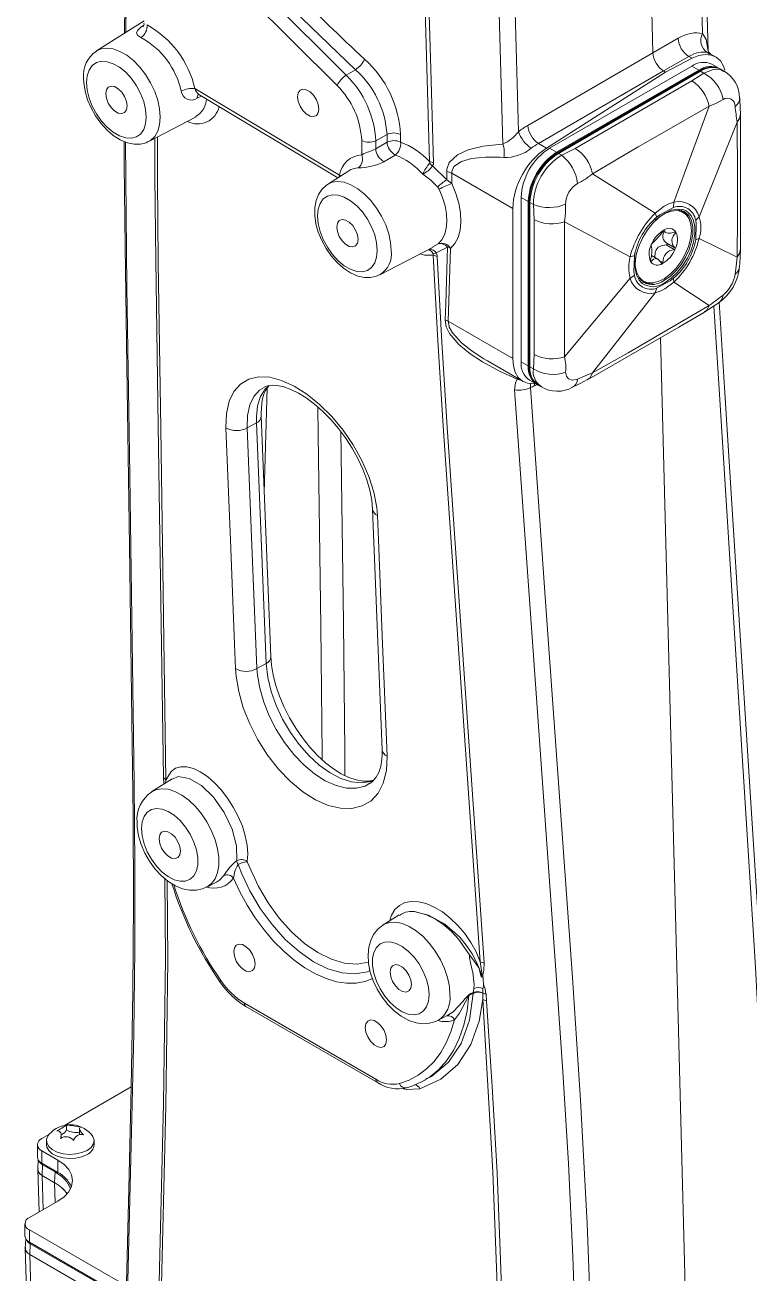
# Model space of a CAD drawing. Header units: millimetres. Extents: x 20 to 768, y 29 to 540.
# Drawn here: x 414.78 to 443.6, y 125.92 to 175.57 of the extents above; entities that cross this region are included whole.
import ezdxf

# ---------------------------------------------------------------- set-up
doc = ezdxf.new("R2010")
doc.units = ezdxf.units.MM

msp = doc.modelspace()

# ---------------------------------------------------------------- linework, layer by layer
at = {"color": 7, "linetype": 'Continuous', "lineweight": 15}
for p, q in [((439.770678, 174.455429), (439.352535, 190.516373)), ((422.016014, 179.105689), (427.569437, 173.565659)), ((427.199788, 173.157162), (421.646365, 178.697182)), ((419.523383, 175.736429), (417.630162, 174.532769)), ((439.770678, 174.455429), (440.780555, 175.036474)), ((434.788764, 171.57076), (439.770678, 174.455429)), ((441.20404, 174.317677), (440.194163, 173.736632)), ((441.336272, 174.241341), (441.20404, 174.317677)), ((442.262177, 174.299866), (442.049392, 174.422704)), ((427.938294, 173.787381), (427.569437, 173.565659)), ((435.656983, 170.662875), (441.313837, 173.928507)), ((440.27231, 173.691519), (441.336272, 174.241341)), ((441.313837, 173.928507), (441.596681, 173.765225)), ((442.396616, 173.844436), (442.113773, 174.007718)), ((442.301235, 173.866027), (442.24402, 173.877682)), ((442.586762, 173.734667), (442.467326, 173.803616)), ((440.194163, 173.736632), (435.21225, 170.851963)), ((435.53139, 170.667727), (440.27231, 173.691519)), ((435.939826, 170.499593), (441.596681, 173.765225)), ((441.604967, 173.736594), (435.948112, 170.470961)), ((441.617644, 173.737724), (435.96079, 170.472092)), ((441.66739, 173.724405), (436.010536, 170.458773)), ((436.681396, 170.656865), (441.324249, 173.337127)), ((440.194163, 173.736632), (440.27231, 173.691519)), ((441.324249, 173.337127), (441.801344, 173.647076)), ((441.617644, 173.737724), (441.66739, 173.724405)), ((441.801344, 173.647076), (441.66739, 173.724405)), ((421.540682, 173.032911), (427.295676, 169.585884)), ((421.705264, 172.800766), (427.235259, 169.488504)), ((442.012869, 172.333976), (440.605877, 168.512411)), ((419.709821, 170.930303), (421.589933, 171.911005)), ((421.564451, 171.916884), (421.579455, 171.928598)), ((443.118044, 171.695765), (441.60913, 167.933055)), ((443.118046, 171.695766), (443.118044, 171.695765)), ((428.183224, 170.400773), (428.183224, 170.96758)), ((429.190253, 171.204977), (428.738865, 170.96198)), ((428.738865, 170.96198), (428.738865, 170.63821)), ((429.191387, 170.902347), (429.190253, 171.204977)), ((429.728114, 171.210191), (429.729248, 170.90796)), ((435.21225, 170.851963), (435.53139, 170.667727)), ((429.515325, 170.392418), (429.065545, 170.127185)), ((435.656983, 170.662875), (435.939826, 170.499593)), ((435.96079, 170.472092), (436.010536, 170.458773)), ((436.144489, 170.381443), (436.010536, 170.458773)), ((436.144489, 170.381443), (436.681396, 170.656865)), ((431.00481, 169.956369), (431.572768, 169.407515)), ((427.668857, 169.764176), (426.822551, 169.226116)), ((431.572768, 169.407515), (431.570389, 169.737885)), ((431.572768, 169.407515), (431.765162, 169.255275)), ((434.191189, 168.263204), (431.762332, 169.665354)), ((431.762332, 169.665354), (431.765162, 169.255275)), ((437.361269, 169.648664), (437.361271, 169.648665)), ((437.361271, 169.648665), (439.865447, 168.084971)), ((431.266021, 169.03246), (431.209901, 169.118949)), ((434.525612, 168.70328), (434.808455, 168.539998)), ((434.525612, 162.17095), (434.525612, 168.70328)), ((434.808455, 162.007668), (434.808455, 168.539998)), ((434.837389, 168.547137), (434.837389, 162.014807)), ((434.84275, 168.535592), (434.879165, 168.499178)), ((434.84275, 168.535592), (434.84275, 162.003262)), ((435.013118, 168.421849), (434.879165, 168.499178)), ((434.879165, 168.499178), (434.879165, 161.966848)), ((435.043024, 167.819119), (435.013118, 168.421849)), ((434.191189, 162.300231), (434.191189, 168.263204)), ((435.043024, 162.457721), (435.043024, 167.819119)), ((440.972402, 168.111726), (440.866338, 168.172956)), ((436.256094, 167.734446), (436.256096, 167.734447)), ((436.256096, 167.734447), (438.862192, 166.347282)), ((440.172103, 167.369902), (440.284621, 167.304947)), ((431.018189, 166.746101), (431.226669, 166.855535)), ((440.325193, 166.882604), (440.647155, 166.69674)), ((443.118044, 166.324264), (441.60913, 167.078037)), ((428.902209, 165.62365), (431.025879, 166.731395)), ((431.590463, 166.732643), (431.142849, 166.495997)), ((431.718613, 166.680289), (431.62726, 163.780356)), ((439.970123, 166.245401), (439.70841, 166.396485)), ((440.295916, 166.814483), (440.617878, 166.628618)), ((436.256096, 162.362946), (438.862192, 165.492263)), ((439.286465, 165.436242), (439.39253, 165.375012)), ((442.012869, 164.410045), (440.605877, 165.340349)), ((437.361271, 161.724735), (439.865447, 164.912908)), ((431.62726, 163.780356), (434.191189, 162.300231)), ((441.681915, 101.04432), (440.065746, 163.121748)), ((435.013118, 161.889519), (435.043024, 162.457721)), ((433.161658, 162.222706), (433.192587, 162.205613)), ((433.190339, 162.201483), (434.605485, 161.384537)), ((434.525612, 162.17095), (434.808455, 162.007668)), ((434.84275, 162.003262), (434.879165, 161.966848)), ((435.013118, 161.889519), (434.879165, 161.966848)), ((434.857049, 161.438399), (435.139892, 161.275117)), ((435.034788, 161.390639), (435.073494, 161.346914)), ((437.361269, 161.724733), (437.361271, 161.724735)), ((424.419313, 161.120691), (424.307528, 156.956057)), ((435.210602, 161.234297), (435.330037, 161.165348)), ((424.566883, 150.436902), (424.185812, 160.015405)), ((423.995485, 159.737471), (423.629429, 159.540431)), ((428.614093, 156.310759), (428.995162, 146.732255)), ((424.376556, 150.158968), (424.0105, 149.961928)), ((420.639408, 145.580718), (419.830859, 145.066669)), ((422.021978, 141.271127), (422.406789, 141.471849)), ((429.669891, 140.171135), (429.023248, 139.760016)), ((432.999066, 137.773976), (433.023505, 137.410785)), ((432.996937, 136.794461), (433.000162, 137.046234)), ((433.000162, 137.046234), (432.999902, 137.048488)), ((423.513878, 136.652473), (428.746468, 133.631763)), ((433.128467, 137.017948), (433.129243, 137.011205)), ((433.129243, 137.011205), (433.150708, 136.746145)), ((423.576021, 136.515123), (428.808611, 133.494413)), ((431.214368, 135.964474), (431.611659, 136.171713)), ((430.567698, 133.520273), (430.748837, 133.614758)), ((430.737986, 133.636631), (430.839636, 133.682294)), ((419.012541, 133.322274), (416.350544, 131.785536)), ((430.594059, 133.534198), (430.567698, 133.520273)), ((416.441881, 131.606708), (416.441881, 131.801601)), ((416.947669, 131.677676), (416.947669, 131.433578)), ((416.96122, 131.712348), (416.973141, 131.719423)), ((415.732733, 131.428881), (415.452861, 131.267315)), ((415.634232, 131.185704), (415.634232, 131.022393)), ((416.220794, 131.281514), (416.220794, 131.410556)), ((417.534232, 131.022393), (417.534232, 131.185703)), ((415.277125, 131.022393), (415.277125, 130.53247)), ((415.452861, 130.77747), (416.089257, 130.410087)), ((415.452861, 130.77747), (415.452861, 130.287547)), ((415.308793, 130.421427), (415.292175, 130.055008)), ((415.452861, 130.287547), (416.089257, 129.920164)), ((415.486861, 130.22402), (415.467607, 129.799489)), ((415.982514, 129.937885), (415.486861, 130.22402)), ((416.089257, 130.410087), (416.089257, 129.920164)), ((415.292023, 130.034869), (415.343065, 128.346505)), ((415.962938, 129.509963), (415.467661, 129.79588)), ((415.467674, 129.79945), (415.962951, 129.513533)), ((415.96326, 129.513355), (415.982514, 129.937885)), ((416.089257, 128.77727), (414.957886, 128.124144)), ((414.78215, 127.879221), (414.78215, 127.389298)), ((414.957886, 127.634299), (418.821126, 125.404098)), ((414.957886, 127.634299), (414.957886, 127.144376)), ((414.813819, 127.278255), (414.7972, 126.911836)), ((414.957886, 127.144376), (418.80937, 124.920961)), ((414.797048, 126.891697), (414.928373, 122.547724)), ((414.991886, 127.080849), (414.972633, 126.656318)), ((414.972686, 126.652709), (415.103992, 122.309354))]:
    msp.add_line(p, q, dxfattribs=at)
at = {"color": 8, "linetype": 'Continuous', "lineweight": 15}
for p, q in [((419.467582, 175.525029), (419.507047, 175.550416)), ((442.041778, 174.409148), (441.931709, 174.465872)), ((421.80893, 172.738674), (421.630053, 172.648263)), ((427.295676, 169.585884), (427.278607, 169.516065)), ((427.295676, 169.585884), (427.332319, 169.550208)), ((440.222667, 167.417369), (440.235185, 167.410142)), ((440.620645, 167.324222), (440.677128, 167.291615)), ((439.672269, 166.176648), (439.69851, 166.161499)), ((440.035295, 166.188703), (440.169733, 166.111094)), ((434.507795, 161.44093), (434.369542, 161.4701)), ((435.165534, 161.261239), (435.058454, 161.211903)), ((420.311472, 145.372233), (420.299058, 145.623408)), ((420.392937, 145.528365), (420.377596, 145.414274)), ((415.467661, 129.79588), (415.508589, 128.442061)), ((415.986875, 128.718167), (415.962938, 129.509963)), ((418.797778, 124.44453), (414.972686, 126.652709)), ((414.9727, 126.656279), (418.797864, 124.448059)), ((418.808317, 124.87767), (414.991886, 127.080849))]:
    msp.add_line(p, q, dxfattribs=at)
at = {"color": 7, "linetype": 'Continuous', "lineweight": 15, "flags": 128}
for points in [[(419.324371, 200.237634), (418.950627, 185.330228), (418.825443, 180.266935), (418.751059, 176.366489), (418.740827, 175.238896)], [(430.881003, 170.132659), (430.77308, 173.861892), (430.347418, 188.78038), (430.26056, 191.844132)], [(430.422412, 191.77698), (430.844534, 176.887554), (430.931902, 173.810182), (431.039351, 170.081172)], [(433.801805, 170.825525), (433.601616, 177.933554), (433.504105, 181.413301), (433.203723, 192.125029)], [(433.930585, 188.886283), (434.138072, 181.485537), (434.235498, 178.005752), (434.423172, 171.318737)], [(427.938294, 173.787381), (425.101189, 176.517885), (422.37001, 179.318469)], [(441.974804, 174.535724), (441.919144, 176.387132), (441.857085, 178.933122)], [(441.738956, 175.22196), (441.689079, 177.294524), (441.656393, 178.639171)], [(419.467582, 175.525029), (419.378587, 175.462587), (419.259947, 175.345151), (419.225207, 175.23876), (419.27338, 175.146534), (419.398685, 175.066277)], [(419.518387, 175.631074), (419.521584, 175.598692), (419.496246, 175.514548), (419.482245, 175.492539), (419.483518, 175.493781)], [(441.336272, 174.241341), (441.601393, 174.348974), (441.854333, 174.392641), (442.086006, 174.370757), (442.288092, 174.284106), (442.453333, 174.135819), (442.575793, 173.931209), (442.631168, 173.768069)], [(442.056073, 174.419965), (442.031805, 174.438019), (441.985335, 174.495405), (441.966562, 174.536653), (441.96691, 174.533626)], [(417.23427, 173.274852), (417.26024, 172.97453), (417.337016, 172.657347), (417.461241, 172.337164), (417.627489, 172.02798), (417.82849, 171.743314), (418.055461, 171.495586), (418.298483, 171.295643), (418.546935, 171.152215), (418.789958, 171.07157), (419.016929, 171.057243), (419.217929, 171.109838), (419.384178, 171.227077), (419.508403, 171.403831), (419.585178, 171.632371), (419.611149, 171.902709), (419.585178, 172.203033), (419.508403, 172.520215), (419.384178, 172.840397), (419.217929, 173.149572), (419.016929, 173.434248), (418.789958, 173.681966), (418.546935, 173.881909), (418.298483, 174.025337), (418.055461, 174.105981), (417.82849, 174.120319), (417.627489, 174.067714), (417.461241, 173.950485), (417.337016, 173.77373), (417.26024, 173.545191), (417.23427, 173.274852)], [(417.117111, 173.438134), (417.124632, 173.262085), (417.176352, 172.929877), (417.274134, 172.593969), (417.413838, 172.263616), (417.59083, 171.947846), (417.800291, 171.655089), (418.037064, 171.393705), (418.296393, 171.171318), (418.573978, 170.995596), (418.865215, 170.875174), (419.127101, 170.822968), (419.375508, 170.82646), (419.605558, 170.883549), (419.691352, 170.929684)], [(418.846974, 172.343858), (418.821387, 172.526189), (418.747714, 172.716072), (418.63484, 172.890603), (418.496382, 173.028732), (418.349036, 173.113793), (418.210578, 173.135524), (418.097704, 173.091314), (418.024031, 172.986493), (417.998445, 172.833703), (418.024031, 172.651363), (418.097704, 172.461481), (418.210578, 172.28695), (418.349036, 172.14883), (418.496382, 172.063769), (418.63484, 172.042028), (418.747714, 172.086238), (418.821387, 172.19106), (418.846974, 172.343858)], [(421.675864, 172.811781), (421.673719, 172.811005), (421.703466, 172.801768), (421.704855, 172.800897)], [(426.476462, 172.220351), (426.450877, 172.402681), (426.377204, 172.592563), (426.26433, 172.767094), (426.125872, 172.905224), (425.978526, 172.990284), (425.840065, 173.012017), (425.727192, 172.967807), (425.653519, 172.862985), (425.627934, 172.710195), (425.653519, 172.527856), (425.727192, 172.337973), (425.840065, 172.163443), (425.978526, 172.025321), (426.125872, 171.940261), (426.26433, 171.91852), (426.377204, 171.96273), (426.450877, 172.067551), (426.476462, 172.220351)], [(442.012869, 172.333976), (442.012863, 172.333972), (440.603325, 171.526623), (439.189774, 170.71161), (437.361277, 169.648669), (437.361269, 169.648664)], [(442.559974, 172.604425), (442.294524, 172.456207), (442.01288, 172.33397), (442.012869, 172.333976)], [(443.251864, 171.99583), (443.228274, 172.585289), (443.222386, 172.661894)], [(443.255673, 166.615849), (443.256411, 166.782012), (443.260612, 170.957033), (443.255945, 171.987546)], [(443.118046, 166.324265), (443.118046, 166.324275), (443.132821, 167.960485), (443.135051, 169.594093), (443.118046, 171.695756), (443.118046, 171.695766)], [(418.731165, 170.930601), (418.734193, 170.000596), (418.768919, 166.772338), (418.840714, 162.00496), (418.944653, 154.843858), (419.041763, 147.924226), (419.092104, 144.106625), (419.103914, 140.699388), (419.077733, 137.096083), (419.012074, 133.295197), (418.91496, 129.260587), (418.771715, 123.373357), (418.659445, 118.744772)], [(428.738865, 170.63821), (428.938868, 170.75497), (429.191387, 170.902347)], [(431.570389, 169.737885), (431.57595, 169.83233), (431.668281, 170.093685), (431.990462, 170.405444), (432.413029, 170.60172), (433.010241, 170.748163), (433.644893, 170.817316), (433.801805, 170.825525)], [(428.738865, 170.63821), (428.628096, 170.581116), (428.500408, 170.53274), (428.37143, 170.488478), (428.255476, 170.441311), (428.183224, 170.400773)], [(433.842848, 170.293337), (433.696491, 170.301809), (433.113735, 170.307991), (432.547646, 170.251771), (432.153663, 170.140314), (431.853394, 169.930384), (431.767459, 169.737623), (431.762332, 169.665354)], [(431.039351, 170.081172), (431.035737, 170.028199), (431.00481, 169.956369)], [(431.209901, 169.118949), (430.933, 169.390397), (430.608417, 169.63284)], [(426.847293, 169.23291), (426.775997, 169.19457), (426.596325, 169.027165), (426.460305, 168.820806), (426.36665, 168.577933), (426.31689, 168.299187), (426.314435, 167.989355), (426.360853, 167.659517), (426.453833, 167.323575), (426.589217, 166.992178), (426.762403, 166.674411), (426.968585, 166.378767), (427.202639, 166.113604), (427.459741, 165.886642), (427.73555, 165.705473), (428.025592, 165.578594), (428.288652, 165.519598), (428.538966, 165.516513), (428.771459, 165.567286), (428.908923, 165.636222)], [(428.803537, 166.596057), (428.777566, 166.89638), (428.700791, 167.213562), (428.576565, 167.533745), (428.410319, 167.842919), (428.209317, 168.127595), (427.982345, 168.375313), (427.739323, 168.575257), (427.490871, 168.718685), (427.24785, 168.799328), (427.020877, 168.813667), (426.819876, 168.761062), (426.65363, 168.643832), (426.529405, 168.467077), (426.452628, 168.238538), (426.426659, 167.968199), (426.452628, 167.667877), (426.529405, 167.350693), (426.65363, 167.030511), (426.819876, 166.721328), (427.020877, 166.436662), (427.24785, 166.188933), (427.490871, 165.988991), (427.739323, 165.845563), (427.982345, 165.764918), (428.209317, 165.75059), (428.410319, 165.803184), (428.576565, 165.920424), (428.700791, 166.097179), (428.777566, 166.325719), (428.803537, 166.596057)], [(431.226669, 166.855535), (431.37173, 167.015793), (431.479885, 167.221692), (431.548161, 167.467549), (431.574679, 167.746623), (431.558712, 168.051236), (431.500699, 168.373016), (431.402231, 168.703121), (431.266021, 169.03246)], [(431.765162, 169.255275), (431.926279, 168.86571), (432.042752, 168.475247), (432.111373, 168.094625), (432.130259, 167.734313), (432.098893, 167.404218), (432.018134, 167.113394), (431.890201, 166.869853), (431.718613, 166.680289)], [(436.295394, 168.435345), (436.291047, 168.084712), (436.256101, 167.734457), (436.256096, 167.734447)], [(439.865447, 168.084971), (439.865456, 168.084975), (440.214113, 168.355515), (440.408636, 168.452557), (440.605868, 168.512407), (440.605877, 168.512411)], [(440.605704, 168.511487), (440.594619, 168.335064), (440.590221, 168.306635)], [(440.605877, 168.512411), (440.605727, 168.511826), (440.605704, 168.511487)], [(428.039362, 167.037206), (428.013774, 167.219537), (427.940102, 167.409419), (427.82723, 167.583949), (427.688769, 167.72208), (427.541424, 167.80714), (427.402965, 167.828872), (427.290092, 167.784662), (427.216419, 167.67984), (427.190834, 167.52705), (427.216419, 167.344711), (427.290092, 167.154828), (427.402965, 166.980297), (427.541424, 166.842177), (427.688769, 166.757117), (427.82723, 166.735374), (427.940102, 166.779586), (428.013774, 166.884407), (428.039362, 167.037206)], [(439.339145, 165.285952), (439.21827, 165.415133), (439.116656, 165.620019), (439.064714, 165.87222), (439.064714, 166.160704), (439.116656, 166.472876), (439.21827, 166.795083), (439.365111, 167.113243), (439.550768, 167.413464), (439.767123, 167.682609), (440.004721, 167.908916), (440.253177, 168.082502), (440.501635, 168.195778), (440.739233, 168.243797), (440.955588, 168.224449), (441.064093, 168.184287)], [(440.682202, 165.877987), (440.885325, 166.146278), (441.055581, 166.442485), (441.185012, 166.752765), (441.267565, 167.062605), (441.29938, 167.357522), (441.27897, 167.623711), (441.207287, 167.848747), (441.087687, 168.022097), (440.925756, 168.135648), (440.729074, 168.184098), (440.506829, 168.165188), (440.26942, 168.079783), (440.027944, 167.931904), (439.862303, 167.794571)], [(439.865902, 168.084408), (439.865652, 168.084806), (439.865447, 168.084971)], [(439.865902, 168.084408), (439.911016, 167.940428), (439.916135, 167.917493)], [(440.590221, 168.306635), (440.04419, 168.016249), (439.916135, 167.917493)], [(440.21075, 165.396077), (440.450386, 165.563501), (440.679549, 165.781783), (440.888223, 166.041365), (441.067288, 166.330918), (441.208918, 166.637786), (441.306924, 166.948556), (441.357022, 167.249647), (441.357022, 167.527891), (441.306924, 167.77114), (441.208918, 167.968754), (441.067288, 168.1121), (441.025685, 168.138699)], [(441.162776, 168.122628), (441.288087, 167.989963), (441.389701, 167.785077), (441.441642, 167.532876), (441.441642, 167.244392), (441.389701, 166.93222), (441.288087, 166.610013), (441.141245, 166.291853), (440.955588, 165.991632), (440.739233, 165.722487), (440.501635, 165.496181), (440.253177, 165.322593)], [(440.866338, 168.172956), (440.819692, 168.196878), (440.779874, 168.212973)], [(441.078223, 168.031509), (441.021735, 168.097738), (440.89721, 168.192476)], [(441.608698, 167.932283), (441.495487, 167.81483), (441.473792, 167.7964)], [(441.608698, 167.932283), (441.608988, 167.93274), (441.60913, 167.933055)], [(436.256094, 167.734446), (436.256094, 167.734436), (436.250586, 166.092874), (436.249707, 164.458489), (436.256094, 162.362954), (436.256094, 162.362945)], [(440.235185, 167.410142), (440.233867, 167.415914), (440.228985, 167.418391), (440.221386, 167.417153), (440.216305, 167.414965)], [(440.653357, 167.332782), (440.476187, 167.286427), (440.357916, 167.283725), (440.276935, 167.309695), (440.239909, 167.359713), (440.235185, 167.410142)], [(441.473792, 167.017987), (441.495289, 167.660932), (441.473792, 167.7964)], [(441.473792, 167.017987), (441.495487, 167.025438), (441.608698, 167.077985)], [(441.60913, 167.078037), (441.608875, 167.078062), (441.608698, 167.077985)], [(432.895442, 138.302819), (431.892928, 152.871821), (431.429998, 159.620541), (431.209256, 163.002155), (431.029112, 166.408401)], [(431.142849, 166.495997), (431.169374, 166.443399), (431.187089, 166.357372)], [(431.187089, 166.357372), (431.366834, 162.952602), (431.587174, 159.571371), (432.049099, 152.822924), (433.049419, 138.254551)], [(431.498899, 163.836259), (431.525201, 164.47364), (431.590463, 166.732643)], [(438.862192, 166.347282), (438.862622, 166.347158), (438.862908, 166.347172)], [(438.862908, 166.347172), (439.010148, 166.380074), (439.032564, 166.387109)], [(439.032564, 166.387109), (439.011067, 165.744164), (439.032564, 165.608697)], [(439.112043, 166.494941), (439.074968, 166.273925), (439.069232, 165.991717), (439.115549, 165.74465), (439.211756, 165.544294), (439.35335, 165.399993), (439.533713, 165.318508), (439.744412, 165.303653), (439.975594, 165.356115), (440.216448, 165.473451), (440.455714, 165.650161), (440.682202, 165.877987)], [(440.295916, 166.814483), (440.096825, 166.783337), (439.983675, 166.721023), (439.899624, 166.621133), (439.858345, 166.51051), (439.845851, 166.32012), (439.847771, 166.296959)], [(443.220214, 165.971057), (443.230148, 166.071081), (443.251877, 166.613757)], [(439.676526, 166.159108), (439.678391, 166.156454), (439.683642, 166.153032), (439.689709, 166.153706), (439.696116, 166.15856), (439.69851, 166.161499)], [(439.69851, 166.161499), (439.796276, 166.253693), (439.884369, 166.273816), (439.9793, 166.239793), (440.064762, 166.161813), (440.116682, 166.084139)], [(443.038528, 165.646581), (443.07889, 165.976423), (443.118045, 166.324252), (443.118044, 166.324264)], [(438.862908, 165.492874), (438.862436, 165.492521), (438.862192, 165.492263)], [(439.032564, 165.608697), (439.010148, 165.590682), (438.862908, 165.492874)], [(439.208572, 165.491106), (439.247286, 165.461223), (439.286465, 165.436242)], [(439.284999, 165.399744), (439.336416, 165.372512), (439.514914, 165.323484)], [(440.605877, 165.340349), (440.605868, 165.340344), (440.248667, 165.074737), (440.056134, 164.976546), (439.865456, 164.912913), (439.865447, 164.912908)], [(439.916135, 165.098461), (440.462166, 165.388847), (440.590221, 165.487603)], [(440.590221, 165.487603), (440.594619, 165.465084), (440.605704, 165.340748)], [(440.605704, 165.340748), (440.605773, 165.340455), (440.605877, 165.340349)], [(439.865447, 164.912908), (439.86577, 164.913394), (439.865902, 164.91367)], [(439.916135, 165.098461), (439.911016, 165.070448), (439.865902, 164.91367)], [(437.361269, 161.724733), (437.361277, 161.724738), (438.780084, 162.526737), (440.194983, 163.340972), (442.012863, 164.410041), (442.012871, 164.410046)], [(441.830755, 164.150287), (442.290759, 164.441428), (442.371075, 164.497108)], [(444.609083, 122.965086), (444.506704, 127.282647), (444.400686, 130.961511), (444.273404, 134.260658), (444.114293, 137.404432), (443.918868, 140.677436), (443.639295, 145.051364), (443.147696, 152.738987), (442.626752, 160.931888), (442.411919, 164.53256)], [(437.176826, 161.459296), (437.321832, 161.54215), (440.802112, 163.545655), (441.828873, 164.144608)], [(434.369542, 161.4701), (433.66872, 161.794732), (432.987094, 162.169236), (432.499971, 162.489351), (432.051166, 162.856841), (431.67685, 163.291319), (431.541769, 163.56203), (431.498899, 163.836259)], [(435.117657, 161.302181), (435.013329, 161.291762), (434.781656, 161.313656), (434.579571, 161.400297), (434.41433, 161.548585), (434.291868, 161.753193), (434.216587, 162.006785), (434.191189, 162.300231)], [(422.778708, 159.538539), (422.800732, 160.108009), (422.912516, 160.602738), (423.100343, 160.988784), (423.361671, 161.283307), (423.692203, 161.477834), (424.081556, 161.567719), (424.520079, 161.549658), (424.995535, 161.42617), (425.493915, 161.20054), (426.00244, 160.880343), (426.505381, 160.47458), (426.989817, 159.994703), (427.441372, 159.45256), (427.846888, 158.863723), (428.193695, 158.242732), (428.471247, 157.607637), (428.66975, 156.975738), (428.783898, 156.364781), (428.808236, 156.057767)], [(434.264531, 161.054411), (434.300257, 161.333778), (434.369542, 161.4701)], [(436.295394, 161.753853), (436.325643, 161.594092), (436.412817, 161.485189), (436.55258, 161.436217), (436.729355, 161.460788), (436.77395, 161.477503)], [(436.572575, 161.155612), (436.871955, 161.297334), (437.171062, 161.459012)], [(436.77395, 161.477503), (437.075414, 161.604929), (437.361265, 161.724738), (437.361271, 161.724735)], [(424.186739, 160.010938), (424.183513, 160.099613), (424.190408, 160.35448), (424.227972, 160.638218), (424.29437, 160.880673), (424.379555, 161.065606), (424.481445, 161.206776), (424.493762, 161.217444)], [(424.299193, 161.152121), (424.442975, 161.210392), (424.61666, 161.234529), (424.822813, 161.224548), (425.079226, 161.171203), (425.363176, 161.069944), (425.663314, 160.922418), (425.978636, 160.727672), (426.304614, 160.484474), (426.628709, 160.200509), (426.948386, 159.876642), (427.254394, 159.519526), (427.540229, 159.136747), (427.802724, 158.731043), (428.032812, 158.314972), (428.230106, 157.89029), (428.387497, 157.471548), (428.50453, 157.062566), (428.580786, 156.668658), (428.613827, 156.310596)], [(437.141427, 107.953379), (436.712686, 122.863041), (436.586587, 126.578374), (436.416103, 130.269735), (436.190124, 133.932912), (435.932246, 137.578013), (434.89355, 152.157217), (434.264531, 161.054411)], [(434.897242, 161.145247), (435.525938, 152.249813), (436.564535, 137.667198), (436.889627, 132.792872), (437.155913, 127.885265), (437.34523, 122.936091), (437.773132, 108.043812)], [(423.159779, 149.960037), (423.12171, 150.916923), (422.969435, 154.744459), (422.778708, 159.538539)], [(423.629429, 159.540431), (423.735351, 156.878026), (423.841272, 154.215621), (424.0105, 149.961928)], [(424.376556, 150.158968), (424.270635, 152.821363), (424.164716, 155.48377), (423.995485, 159.737471)], [(428.808236, 156.057767), (428.846305, 155.100881), (428.99858, 151.273335), (429.189307, 146.479264)], [(428.658354, 145.519065), (428.657976, 145.518893), (428.451889, 145.480279), (428.234573, 145.482625), (427.966625, 145.530699), (427.675769, 145.628358), (427.366818, 145.778464), (427.055456, 145.973744), (426.736826, 146.218825), (426.42201, 146.508276), (426.117036, 146.836464), (425.82532, 147.201639), (425.555496, 147.593759), (425.310084, 148.008176), (425.096142, 148.433576), (424.915212, 148.864471), (424.769485, 149.294164), (424.664143, 149.70461), (424.595534, 150.102133), (424.56832, 150.437893)], [(429.189307, 146.479264), (429.163049, 145.906392), (429.039157, 145.404018), (428.834374, 145.008899), (428.552607, 144.703154), (428.201092, 144.49691), (427.792284, 144.395458), (427.337444, 144.40347), (426.851183, 144.519606), (426.347084, 144.742352), (425.839916, 145.064073), (425.344218, 145.476786), (424.872934, 145.967701), (424.439604, 146.523272), (424.054683, 147.127084), (423.729735, 147.760741), (423.47155, 148.406683), (423.288126, 149.044669), (423.182523, 149.657729), (423.159779, 149.960037)], [(428.994782, 146.733391), (428.996681, 146.546289), (428.985365, 146.358338), (428.93745, 146.068516), (428.86021, 145.831048), (428.758113, 145.639475), (428.62798, 145.482406), (428.509112, 145.39449)], [(420.392937, 145.528365), (420.600329, 145.870914), (420.600872, 145.871441), (420.777657, 145.995514), (420.988361, 146.056434), (421.226596, 146.051883), (421.486554, 145.983348), (421.76013, 145.852585), (422.040685, 145.663859), (422.319822, 145.422099), (422.590046, 145.134438), (422.843549, 144.807949), (423.072826, 144.452526), (423.271135, 144.076813), (423.432431, 143.692417), (423.551557, 143.30922), (423.625221, 142.938667), (423.650615, 142.591324), (423.627701, 142.276634)], [(419.418082, 143.598145), (419.444405, 143.303448), (419.522146, 142.992133), (419.64767, 142.678754), (419.815106, 142.377985), (420.016626, 142.103863), (420.242806, 141.869227), (420.483072, 141.685047), (420.726188, 141.559914), (420.960786, 141.499707), (421.175897, 141.507216), (421.361463, 141.582106), (421.508807, 141.720868), (421.611038, 141.917026), (421.663378, 142.161385), (421.663378, 142.44254), (421.611038, 142.74734), (421.508807, 143.061522), (421.361463, 143.370403), (421.175897, 143.659543), (420.960786, 143.915424), (420.726188, 144.126068), (420.483072, 144.28164), (420.242806, 144.374856), (420.016626, 144.401362), (419.815106, 144.35991), (419.64767, 144.252458), (419.522146, 144.084016), (419.444405, 143.862458), (419.418082, 143.598145)], [(419.242345, 143.843067), (419.250672, 143.652761), (419.305175, 143.307193), (419.40712, 142.960217), (419.552104, 142.620703), (419.735467, 142.297197), (419.952857, 141.997412), (420.199928, 141.729226), (420.473358, 141.500001), (420.770541, 141.318028), (421.053669, 141.203887), (421.332199, 141.146815), (421.599492, 141.145859), (421.851117, 141.199068), (422.016822, 141.27699)], [(420.968294, 142.703226), (420.942707, 142.885567), (420.869034, 143.075449), (420.756161, 143.24998), (420.617702, 143.3881), (420.470357, 143.473161), (420.331898, 143.494902), (420.219025, 143.450692), (420.145352, 143.34587), (420.119766, 143.193071), (420.145352, 143.010741), (420.219025, 142.820858), (420.331898, 142.646327), (420.470357, 142.508198), (420.617702, 142.423137), (420.756161, 142.401406), (420.869034, 142.445616), (420.942707, 142.550437), (420.968294, 142.703226)], [(432.471853, 138.579362), (432.03757, 139.204231), (431.761474, 139.498747), (431.452064, 139.765841), (431.117439, 139.991919), (430.765704, 140.164112), (430.375555, 140.273163), (430.366873, 140.274505)], [(430.366873, 140.274505), (430.841982, 140.150463), (431.486801, 139.798116), (432.082541, 139.272584), (432.342496, 138.962014), (432.572723, 138.621872), (432.767073, 138.253386), (432.844646, 138.068335), (432.90959, 137.884045), (432.940326, 137.788394), (432.948907, 137.764605), (432.954397, 137.752831), (432.955602, 137.750925), (432.957115, 137.749061), (432.957964, 137.748318), (432.958778, 137.747853), (432.959433, 137.747674), (432.960057, 137.747696), (432.960792, 137.747999), (432.961795, 137.748985), (432.963789, 137.753643), (432.966663, 137.774379), (432.966255, 137.860879), (432.914793, 138.222164), (432.895442, 138.302819)], [(429.025233, 139.760892), (428.8199, 139.595112), (428.657582, 139.388509), (428.53911, 139.148062), (428.464126, 138.874609), (428.434984, 138.568863), (428.455035, 138.236649), (428.524906, 137.890423), (428.640997, 137.544783), (428.798631, 137.209476), (428.993225, 136.892671), (429.220441, 136.602074), (429.476169, 136.345421), (429.757394, 136.13018), (430.061473, 135.965231), (430.344038, 135.870867), (430.619193, 135.833566), (430.881551, 135.851684), (431.126509, 135.923326), (431.220292, 135.976513)], [(430.862366, 136.9915), (430.836043, 137.286205), (430.758301, 137.597522), (430.632777, 137.91089), (430.465341, 138.21166), (430.263822, 138.485781), (430.037641, 138.720418), (429.797376, 138.904607), (429.554261, 139.02973), (429.319661, 139.089948), (429.10455, 139.082429), (428.918985, 139.007538), (428.77164, 138.868777), (428.669409, 138.672629), (428.617071, 138.428259), (428.617071, 138.147104), (428.669409, 137.842315), (428.77164, 137.528124), (428.918985, 137.219241), (429.10455, 136.930103), (429.319661, 136.674231), (429.554261, 136.463576), (429.797376, 136.308014), (430.037641, 136.214789), (430.263822, 136.188283), (430.465341, 136.229736), (430.632777, 136.337187), (430.758301, 136.505638), (430.836043, 136.727196), (430.862366, 136.9915)], [(423.938143, 138.212346), (423.912555, 138.394677), (423.838882, 138.58456), (423.726011, 138.759089), (423.58755, 138.89722), (423.440205, 138.982281), (423.301746, 139.004012), (423.188873, 138.959802), (423.1152, 138.854981), (423.089615, 138.702191), (423.1152, 138.519851), (423.188873, 138.329969), (423.301746, 138.155438), (423.440205, 138.017318), (423.58755, 137.932257), (423.726011, 137.910515), (423.838882, 137.954726), (423.912555, 138.059548), (423.938143, 138.212346)], [(432.649283, 137.234359), (432.661539, 137.399998), (432.603844, 137.880912), (432.58259, 137.966579), (432.507254, 138.259988), (432.472062, 138.473527), (432.471853, 138.579362)], [(432.999066, 137.773976), (432.996912, 137.716365), (432.990969, 137.702136), (432.984009, 137.694944), (432.97716, 137.69197), (432.970383, 137.691546), (432.963049, 137.693288), (432.956344, 137.696675), (432.946989, 137.704327), (432.935104, 137.720132), (432.911329, 137.788101), (432.882136, 137.924065), (432.836723, 138.062604), (432.658873, 138.320747), (432.471853, 138.579362)], [(430.160682, 137.396573), (430.135095, 137.578914), (430.061422, 137.768797), (429.948551, 137.943326), (429.81009, 138.081448), (429.662745, 138.166508), (429.524286, 138.188249), (429.411412, 138.144039), (429.33774, 138.039218), (429.312154, 137.886418), (429.33774, 137.704088), (429.411412, 137.514206), (429.524286, 137.339675), (429.662745, 137.201545), (429.81009, 137.116485), (429.948551, 137.094752), (430.061422, 137.138963), (430.135095, 137.243785), (430.160682, 137.396573)], [(433.049419, 138.254551), (433.043428, 137.965991), (432.999066, 137.773976)], [(432.616474, 137.043313), (432.52461, 136.994418), (432.452, 136.955776)], [(432.457989, 136.992587), (432.530595, 137.031203), (432.622448, 137.080056)], [(432.622448, 137.080056), (432.64719, 137.21789), (432.649184, 137.234306)], [(432.996937, 136.794461), (432.8625, 135.93987), (432.52888, 135.002219), (432.001659, 134.208545), (431.32977, 133.628694), (430.498548, 133.248003)], [(431.877945, 135.98829), (432.072151, 136.251726), (432.316947, 136.710506), (432.359738, 136.802795), (432.40131, 136.887422), (432.421865, 136.922731), (432.439874, 136.946167), (432.447334, 136.9528), (432.452, 136.955776)], [(434.093137, 108.586535), (433.889749, 115.552423), (433.780972, 119.280593), (433.669692, 123.010019), (433.395739, 129.944432), (432.996937, 136.794461)], [(433.150708, 136.746145), (433.373954, 133.335839), (433.567772, 129.903819), (433.710829, 126.443034), (433.820854, 122.961792), (433.931554, 119.232497), (434.03976, 115.504756), (434.242124, 108.538153)], [(429.170733, 135.191636), (429.145145, 135.373967), (429.071473, 135.56385), (428.958601, 135.738379), (428.820141, 135.87651), (428.672795, 135.961571), (428.534336, 135.983302), (428.421463, 135.939092), (428.34779, 135.834271), (428.322205, 135.681481), (428.34779, 135.499141), (428.421463, 135.309259), (428.534336, 135.134728), (428.672795, 134.996608), (428.820141, 134.911547), (428.958601, 134.889805), (429.071473, 134.934016), (429.145145, 135.038838), (429.170733, 135.191636)], [(429.683211, 133.45108), (430.073706, 133.594237), (430.435659, 133.790859), (430.766446, 134.039542), (431.063678, 134.338463), (431.325197, 134.685478), (431.549115, 135.078069), (431.733811, 135.513382), (431.877945, 135.98829)], [(429.978191, 133.285206), (430.212883, 133.362475), (430.595001, 133.536589)], [(416.052973, 131.577088), (416.142907, 131.561192), (416.203483, 131.498851), (416.22078, 131.413766), (416.207243, 131.311738), (416.195323, 131.270399)], [(417.255983, 130.79791), (417.049836, 130.707664), (416.809158, 130.652873), (416.551798, 130.6376), (416.296843, 130.662977), (416.063202, 130.727122), (415.868204, 130.825278), (415.726311, 130.950165), (415.648045, 131.092521), (415.639213, 131.241787), (415.700467, 131.386895), (415.744846, 131.442536)], [(417.421008, 131.445358), (417.489719, 131.351609), (417.533678, 131.204427), (417.50722, 131.055856), (417.412309, 130.916916), (417.255983, 130.79791)], [(417.255983, 130.634599), (417.049836, 130.544354), (416.809158, 130.489562), (416.551798, 130.474289), (416.296843, 130.499666), (416.063202, 130.563811), (415.868204, 130.661967), (415.726311, 130.786854), (415.648045, 130.92921), (415.634232, 131.022393)], [(415.301916, 130.090332), (415.292262, 130.056775), (415.301461, 130.009732)], [(416.089257, 130.410087), (416.337983, 130.235126), (416.522802, 130.035515), (416.636614, 129.818925), (416.675044, 129.593678), (416.636614, 129.368432), (416.522802, 129.151841), (416.337983, 128.952231), (416.089257, 128.77727)], [(414.806941, 126.94716), (414.797287, 126.913603), (414.806487, 126.86656)]]:
    msp.add_lwpolyline(points, dxfattribs=at)
at = {"color": 8, "linetype": 'Continuous', "lineweight": 15, "flags": 128}
for points in [[(419.370712, 200.092434), (419.347001, 199.148454), (419.250312, 195.295158), (418.954712, 183.476451), (418.820513, 177.575007), (418.800716, 175.276971)], [(441.738956, 175.22196), (441.895489, 174.982547), (441.969915, 174.52137)], [(417.627179, 174.53086), (417.80914, 174.613808), (418.039951, 174.645602), (418.293094, 174.61271), (418.559945, 174.516256), (418.83142, 174.359537), (419.09827, 174.147892), (419.351413, 173.888511), (419.582224, 173.590228), (419.782845, 173.263225), (419.946444, 172.91861), (420.06745, 172.568135), (420.141744, 172.223718), (420.166792, 171.897111), (420.141744, 171.599423), (420.06745, 171.340785), (419.946444, 171.13002), (419.782845, 170.974293), (419.699088, 170.924818)], [(441.801344, 173.647076), (442.165251, 173.795499), (442.49288, 173.777488), (442.574435, 173.718944)], [(443.118046, 171.695766), (443.23526, 171.8716), (443.243283, 171.995749)], [(418.778387, 170.911072), (418.836521, 165.135098), (418.937265, 158.564718), (419.121713, 145.412008), (419.155313, 142.12066), (419.154287, 138.80558), (419.108871, 135.458511), (419.03369, 132.091814), (418.705207, 118.596343)], [(420.299058, 145.623408), (420.088682, 159.615945), (419.991063, 166.209155), (419.953367, 169.51251), (419.953439, 171.057376)], [(420.050775, 171.108146), (420.05054, 169.41695), (420.087875, 166.11349), (420.184563, 159.519632), (420.392937, 145.528365)], [(426.837913, 169.235606), (427.001529, 169.307154), (427.23234, 169.338949), (427.485483, 169.306057), (427.752333, 169.209603), (428.023807, 169.052885), (428.290658, 168.841239), (428.5438, 168.581859), (428.774611, 168.283576), (428.975232, 167.956573), (429.138832, 167.611957), (429.25984, 167.261481), (429.334132, 166.917066), (429.35918, 166.590458)], [(441.064093, 168.184287), (441.141245, 168.138583), (441.162776, 168.122628)], [(431.029112, 166.408401), (430.686262, 166.412825), (430.499665, 166.456919)], [(443.118046, 166.324265), (443.235263, 166.501499), (443.242581, 166.616167)], [(441.821948, 164.155952), (441.917975, 164.219886), (442.012869, 164.410045)], [(444.404307, 122.653692), (444.314676, 126.542215), (444.20781, 130.41967), (444.054764, 134.268738), (443.849876, 138.083052), (443.360595, 145.886195), (442.377269, 161.496512), (442.198538, 164.383058)], [(431.62726, 163.780356), (431.656358, 163.580576), (431.667489, 163.54887), (431.795487, 163.314082), (432.150831, 162.92653), (432.577791, 162.589974), (433.040186, 162.289838), (433.161658, 162.222706)], [(434.379594, 161.514946), (434.378115, 161.507436), (434.369542, 161.4701)], [(437.166108, 161.467596), (437.267581, 161.535273), (437.361271, 161.724735)], [(424.303452, 161.147241), (424.110104, 161.031758), (423.891258, 160.780035), (423.735347, 160.450226), (423.64428, 160.027305), (423.629429, 159.540441), (423.629429, 159.540431), (423.629429, 159.540431)], [(423.995485, 159.737471), (423.995485, 159.737481), (423.993026, 159.982102), (424.039571, 160.410671), (424.156868, 160.787364), (424.335082, 161.080553), (424.487048, 161.216513)], [(434.916798, 161.316482), (434.90863, 161.30593), (434.89835, 161.278735), (434.897242, 161.145247)], [(435.066312, 161.29565), (435.063931, 161.28057), (435.058454, 161.211903)], [(426.60863, 146.336696), (426.608877, 146.540507), (426.557081, 151.635237), (426.449491, 159.258294), (426.433606, 160.371449)], [(427.350743, 159.390506), (427.457392, 151.784613), (427.508844, 146.67983), (427.50759, 145.710067)], [(424.0105, 149.961928), (424.0105, 149.961919), (424.031616, 149.703356), (424.122518, 149.186794), (424.283336, 148.632959), (424.501368, 148.088329), (424.783631, 147.537946), (425.10742, 147.028385), (425.48293, 146.545762), (425.879167, 146.131259), (426.308378, 145.77305), (426.734957, 145.501449), (427.171261, 145.308668), (427.580494, 145.210761), (427.973901, 145.204664), (428.317891, 145.290477), (428.50594, 145.401901)], [(428.6602, 145.521292), (428.541885, 145.468041), (428.173328, 145.415521), (427.781353, 145.456147), (427.355089, 145.591567), (426.930624, 145.810565), (426.49591, 146.119555), (426.08732, 146.492391), (425.692524, 146.939561), (425.344018, 147.422983), (425.03085, 147.956203), (424.778064, 148.494597), (424.577993, 149.052481), (424.440975, 149.612971), (424.376556, 150.158958), (424.376556, 150.158968), (424.376556, 150.158968)], [(423.207636, 142.323999), (423.202079, 142.90557), (423.029448, 143.56885), (422.710944, 144.238854), (422.285455, 144.841281), (421.803074, 145.310719), (421.318153, 145.596346), (420.883744, 145.66551), (420.653297, 145.557031)], [(419.828147, 145.064935), (419.987106, 145.141751), (420.219012, 145.184643), (420.474524, 145.163252), (420.74543, 145.078259), (421.023024, 144.932404), (421.298384, 144.73037), (421.562658, 144.478658), (421.807352, 144.185346), (422.024602, 143.859859), (422.207426, 143.512672), (422.349946, 143.154946), (422.447585, 142.798162), (422.497201, 142.4538), (422.497201, 142.132921), (422.447585, 141.845834), (422.349946, 141.601791), (422.207426, 141.408606), (422.024602, 141.272504), (422.020372, 141.270292)], [(428.512266, 137.953047), (428.407717, 137.901545), (427.919627, 137.815765), (427.399328, 137.855839), (426.831989, 138.023202), (426.267576, 138.302858), (425.688128, 138.703289), (425.142902, 139.190074), (424.615185, 139.777457), (424.148331, 140.416686), (423.729012, 141.125177), (423.41085, 141.79739), (423.264802, 142.171052)], [(423.627701, 142.276634), (424.069995, 141.299636), (424.459358, 140.646461), (424.903493, 140.038806), (425.390616, 139.496385), (425.908029, 139.032879), (426.442443, 138.662974), (426.978201, 138.396532), (427.501503, 138.242236), (427.995274, 138.203386), (428.44468, 138.282228), (428.452064, 138.285842)], [(419.912958, 116.810136), (420.301644, 132.66209), (420.370971, 138.441667), (420.343323, 141.609008)], [(420.436402, 141.530985), (420.463602, 138.351132), (420.393189, 132.570139), (420.002319, 116.721069)], [(422.406789, 141.471849), (422.517478, 141.542794), (422.692648, 141.731644)], [(428.610584, 137.638615), (428.315609, 137.520124), (427.961361, 137.450364), (427.581592, 137.445466), (427.181595, 137.505481), (426.766944, 137.629585), (426.343421, 137.816036), (425.916924, 138.062247), (425.493401, 138.364786), (425.078752, 138.719427), (424.678755, 139.121238), (424.298987, 139.564607), (423.944736, 140.043375), (423.620945, 140.550843), (423.332124, 141.079961), (423.082298, 141.623351)], [(429.300872, 139.936524), (429.368016, 140.151335), (429.501659, 140.374518), (429.681553, 140.543401), (429.9024, 140.654165), (430.159378, 140.702982), (430.444556, 140.6892), (430.751551, 140.612061), (431.070346, 140.474764), (431.392915, 140.279892), (431.708953, 140.034247), (432.009095, 139.744254), (432.284925, 139.418631), (432.527462, 139.066873), (432.730767, 138.698284), (432.895442, 138.302819)], [(429.024673, 139.760916), (429.07476, 139.789889), (429.29201, 139.864544), (429.536704, 139.875339), (429.800978, 139.821927), (430.076336, 139.706039), (430.35393, 139.531391), (430.624837, 139.303601), (430.88035, 139.029984), (431.112255, 138.71934), (431.313101, 138.381645), (431.476431, 138.027763), (431.596996, 137.669055), (431.67092, 137.317065), (431.695828, 136.983101)], [(422.542759, 137.504813), (422.542112, 137.506271), (422.544953, 137.516291), (422.556773, 137.532166), (422.577136, 137.553329)], [(430.839636, 133.682294), (430.964205, 133.738253), (431.637516, 134.310596), (432.136828, 135.051814), (432.472062, 135.981055), (432.616474, 137.043313)], [(432.452, 136.955776), (432.375712, 136.342961), (432.24665, 135.771708), (432.065939, 135.247015), (431.835157, 134.773458), (431.556324, 134.355169), (431.231874, 133.995803), (430.86464, 133.698505), (430.594059, 133.534198)], [(431.606808, 136.180335), (431.821045, 136.314484), (432.214258, 136.726909), (432.28788, 136.819039), (432.361898, 136.907863), (432.399824, 136.947737), (432.434125, 136.977293), (432.457989, 136.992587)], [(430.498548, 133.248003), (429.947118, 133.216394), (429.791634, 133.254871)]]:
    msp.add_lwpolyline(points, dxfattribs=at)
at = {"color": 7, "linetype": 'Continuous', "lineweight": 15}
for centre, radius, start, end in [((512.321361, 264.196735), 123.122831, 223.32297584, 226.9644172), ((419.075215, 175.531238), 0.566411, 304.826052, 3.5444228), ((417.8067, 172.211503), 3.823262, 12.4064216, 61.3372112), ((417.855356, 172.243017), 3.217556, 12.4069009, 61.3368773), ((441.633417, 175.054796), 0.853059, 181.2306987, 239.7789207), ((442.279932, 174.95726), 0.602263, 153.9274974, 234.6766358), ((418.281311, 173.557026), 1.170255, 123.9654405, 185.8310289), ((427.358923, 174.647975), 1.037446, 303.9492971, 334.5745677), ((425.398789, 170.96154), 3.799271, 3.6737291, 48.0548531), ((425.410815, 170.982754), 4.323286, 3.0155748, 48.1384431), ((441.782508, 173.274291), 0.804768, 65.6928857, 125.6172691), ((442.057025, 173.167934), 0.754104, 60.2529286, 127.6221756), ((442.107777, 173.015795), 0.872589, 81.0172291, 124.1733697), ((442.136061, 173.070189), 0.804768, 65.6928857, 125.6172691), ((428.070561, 172.740695), 0.965241, 121.2765938, 154.439491), ((424.814037, 170.763626), 3.929837, 2.8931653, 45.4807588), ((440.484594, 172.02281), 1.559631, 11.5084533, 57.4274301), ((441.612624, 173.722368), 0.016156, 71.8966681, 118.2931439), ((441.122408, 172.35577), 1.458912, 9.8133274, 62.2657757), ((441.999967, 172.665432), 1.218013, 359.8553093, 61.5059505), ((421.419618, 172.155468), 0.885755, 82.1442832, 118.4413115), ((421.401247, 172.984334), 0.406565, 187.0664269, 304.2480314), ((424.882606, 170.800773), 3.30483, 2.8931538, 45.480648), ((442.726722, 172.34065), 0.31206, 357.6902466, 122.2994386), ((493.856964, 178.397533), 51.179602, 186.8108134, 187.5242659), ((433.044088, 172.418142), 1.763679, 295.4436365, 321.4381646), ((435.658134, 171.741971), 1.305473, 198.9171233, 235.9495448), ((435.805161, 171.68543), 1.022845, 186.4368885, 234.5727309), ((428.466605, 171.516603), 0.617845, 242.6992096, 296.1459762), ((429.464616, 170.64722), 0.621585, 64.9181173, 116.1927548), ((429.466159, 170.345475), 0.620972, 64.9332373, 116.2626527), ((429.8293, 170.949732), 0.639671, 184.2482075, 240.6043176), ((429.15818, 170.842769), 0.574777, 308.4157645, 6.5125158), ((428.672269, 168.094604), 3.005358, 42.6985161, 69.4087795), ((432.661292, 170.469892), 1.194674, 351.5014231, 17.3184719), ((428.244384, 169.443373), 0.959351, 93.6551746, 171.4571691), ((427.771007, 170.230758), 0.445901, 307.8001285, 22.4131984), ((429.375443, 170.685222), 0.638312, 184.2237212, 240.9549925), ((428.544908, 167.829603), 2.740389, 41.1492237, 69.2606859), ((433.872879, 171.989983), 1.696912, 268.9859462, 308.4111126), ((437.283271, 168.115534), 3.095605, 124.4665612, 177.2657764), ((436.981976, 168.591496), 2.458906, 122.605694, 177.3943675), ((437.264819, 168.428214), 2.458906, 122.605694, 177.3943675), ((437.270135, 168.42514), 2.429896, 122.6052442, 177.3946933), ((437.335529, 168.387394), 2.458906, 122.605694, 177.3943675), ((437.310423, 168.401897), 2.297391, 120.4976693, 179.5023921), ((435.95577, 170.456736), 0.016156, 71.8966681, 118.2931439), ((435.090119, 169.051458), 1.69722, 7.201627, 51.5937361), ((435.816718, 169.340438), 1.575008, 11.2855658, 56.7016033), ((428.020066, 172.198598), 2.320297, 270.5985075, 296.7808818), ((432.31665, 168.842474), 1.882217, 139.5197537, 155.1709613), ((430.175862, 170.567412), 1.029819, 294.836448, 323.6049273), ((431.193342, 170.824014), 0.758635, 245.6875794, 258.2884586), ((430.814379, 170.094525), 0.076766, 336.8804755, 29.7860278), ((431.545861, 170.677082), 0.901202, 222.833444, 233.1038529), ((437.382404, 168.360351), 2.557537, 136.2935047, 163.7122459), ((432.419676, 167.970108), 1.66835, 120.5062178, 136.4798854), ((431.411241, 169.026485), 0.728984, 61.2090025, 77.3899774), ((435.831764, 171.34448), 2.283677, 294.3666635, 312.0482718), ((432.629377, 166.64881), 2.746002, 108.3437655, 119.7678938), ((437.290592, 168.413352), 0.995441, 121.2657245, 178.733984), ((434.853523, 168.547612), 0.016141, 181.6860955, 228.1308257), ((435.637715, 170.000182), 1.697426, 248.4097197, 292.7963414), ((440.826919, 167.69637), 0.654561, 8.7903801, 111.1993415), ((440.815832, 167.717329), 0.821487, 15.1688382, 104.82041), ((435.750744, 169.22641), 1.575226, 243.3023951, 288.712003), ((442.538598, 165.38317), 3.799999, 134.6956771, 165.3043228), ((441.681444, 165.87803), 2.697355, 130.8786602, 169.1211818), ((440.329344, 167.505546), 1.349302, 341.5282325, 18.4717675), ((440.811235, 166.388602), 1.186323, 120.098655, 158.1201056), ((437.624591, 169.145072), 3.105683, 312.7816073, 325.4371338), ((440.480402, 167.161593), 0.319256, 145.2827469, 240.9117065), ((440.264348, 167.329044), 0.098441, 119.2120798, 146.632581), ((440.410336, 167.144152), 0.333148, 33.4178526, 125.6207222), ((440.667574, 167.3077), 0.028831, 43.732758, 119.5450786), ((439.954618, 167.027956), 0.792623, 332.016133, 22.2147822), ((440.658563, 167.317202), 0.031613, 305.9624842, 19.2610903), ((431.372091, 166.485653), 0.397442, 29.3221869, 111.4627981), ((431.316666, 166.52204), 0.345425, 37.5673144, 105.1022083), ((440.410315, 166.458783), 0.792623, 152.016133, 202.2147822), ((439.748115, 166.807201), 0.044465, 148.0988233, 192.5475751), ((439.801171, 166.794808), 0.097641, 133.4759352, 158.4333346), ((440.300007, 166.853077), 0.03881, 263.9490264, 49.5366754), ((440.919443, 166.981213), 0.393784, 127.9774106, 226.2537814), ((438.824912, 167.527066), 2.697355, 310.8786602, 349.1211818), ((438.263311, 167.851287), 3.4336, 313.0155921, 346.9844078), ((430.897229, 167.199814), 0.745445, 280.120986, 289.2380753), ((430.981777, 166.436463), 0.055027, 329.3389285, 32.4269114), ((431.335401, 167.086562), 0.744121, 245.6938758, 258.5032897), ((431.472587, 166.261098), 0.486055, 59.5910468, 75.9649006), ((440.706281, 165.919773), 1.892995, 166.9478721, 193.0521279), ((438.405384, 166.564815), 1.320005, 344.0764671, 10.1547249), ((439.553698, 167.098137), 1.186323, 300.098655, 338.1201056), ((440.662716, 166.136995), 0.493664, 95.2112455, 183.0074955), ((440.612924, 166.673502), 0.045156, 276.2984607, 337.2493156), ((440.623894, 166.671479), 0.034339, 333.2805604, 47.3602092), ((439.73436, 166.183296), 0.062689, 162.0020354, 202.6965771), ((439.954597, 166.342586), 0.333148, 213.4178526, 305.6207222), ((440.138455, 166.09294), 0.023484, 202.0112996, 295.668715), ((440.123516, 166.110576), 0.04622, 302.90962, 0.6417359), ((441.226288, 166.14133), 1.999849, 304.9367813, 354.9944213), ((439.655692, 165.707685), 0.82137, 195.1607355, 284.8285128), ((439.679437, 165.708726), 0.654561, 188.7903801, 291.1993415), ((439.734314, 166.052259), 0.810905, 245.3275497, 305.9824115), ((441.723356, 165.853313), 1.331322, 308.9330566, 351.0667976), ((432.084326, 178.305781), 17.078274, 305.5459173, 307.8350537), ((431.370924, 163.36709), 0.486309, 58.190048, 74.742614), ((435.761442, 163.842347), 1.559908, 242.577292, 288.4878574), ((434.33313, 161.933065), 1.970431, 354.7816959, 12.6013356), ((435.319918, 162.089073), 0.798515, 174.1147543, 234.5731559), ((435.57778, 161.91822), 0.774507, 173.3680703, 238.7536694), ((435.713028, 161.939656), 0.872599, 175.8198794, 218.9892528), ((435.650571, 161.874611), 0.776901, 173.1814736, 235.5064366), ((435.791976, 163.123368), 1.45911, 237.7381467, 290.1828588), ((434.453394, 161.987873), 0.952376, 258.5620346, 297.7777094), ((435.968389, 162.220989), 1.225532, 238.9096432, 299.6676067), ((423.202344, 160.314974), 0.884488, 241.3823382, 298.8724475), ((423.583415, 150.736472), 0.884488, 241.3823382, 298.8724475), ((420.620416, 145.846945), 0.391458, 214.8224858, 234.4715769), ((420.557541, 143.956838), 1.320108, 123.4480216, 184.9440447), ((424.91433, 140.320174), 2.632132, 130.4216314, 147.5715482), ((424.280738, 141.528266), 1.202206, 147.6783137, 175.4636049), ((423.381698, 141.981298), 0.384372, 50.2071155, 116.9265147), ((423.613482, 142.388532), 0.410944, 189.0349626, 211.9528305), ((423.687557, 141.394451), 0.884212, 93.8815246, 118.5623241), ((422.817242, 141.424798), 0.331177, 36.8368372, 112.0993908), ((434.276887, 145.680112), 14.30123, 197.3969772, 214.8652859), ((433.189128, 138.969963), 0.728925, 246.2402352, 258.9500852), ((425.096942, 139.236053), 3.030013, 213.7349665, 238.502511), ((425.270627, 139.318547), 3.275802, 213.6192273, 238.8479887), ((432.811214, 136.664249), 0.426161, 63.6808432, 117.1914123), ((432.837184, 137.026283), 0.221366, 165.9414119, 175.5876849), ((432.783631, 136.734916), 0.380922, 55.4058658, 115.0328803), ((432.828829, 136.870768), 0.405504, 63.9684452, 116.2889196), ((431.361811, 137.202399), 1.645306, 354.632409, 1.1400729), ((433.233533, 137.746115), 0.735708, 251.484617, 261.7895487), ((433.2591, 137.745069), 0.745265, 249.6688969, 259.9653858), ((432.732351, 137.349812), 0.297469, 337.3403859, 11.8277556), ((431.755527, 136.861551), 1.381819, 6.4987571, 23.4201835), ((432.672865, 136.938735), 0.221521, 165.930336, 175.5882247), ((433.291061, 137.461679), 0.729169, 246.2111075, 258.902265), ((429.430064, 134.657241), 1.23244, 236.3121083, 281.8531031), ((429.637328, 134.753494), 1.507335, 236.6474228, 283.0696673), ((416.584847, 130.711509), 1.106923, 41.6657676, 138.8664014), ((412.820772, 137.625127), 6.857543, 298.1209912, 301.8736323), ((416.121003, 131.764924), 0.357764, 285.9626751, 333.7534631), ((416.326708, 129.2987), 2.50555, 75.0485562, 87.3653357), ((416.814593, 132.26296), 0.754706, 240.4060218, 280.1559921), ((417.350972, 131.746861), 0.408769, 189.7483243, 234.8250777), ((415.545817, 131.022392), 0.261969, 110.78338, 249.21662), ((416.41832, 130.953696), 0.387335, 37.2638574, 125.1500814), ((417.012662, 131.14176), 0.289828, 69.2193547, 170.7752688), ((417.062991, 131.066795), 0.473328, 294.062607, 354.6172691), ((415.5774, 130.562414), 0.301765, 185.6949223, 245.6252054), ((415.563156, 129.797001), 0.095581, 178.5084777, 180.6442544), ((415.562879, 129.797314), 0.095228, 178.7145193, 180.8627432), ((415.555895, 128.874809), 1.173559, 23.8172862, 62.9683586), ((416.058155, 129.511397), 0.095228, 178.7145192, 180.8627432), ((416.057949, 129.510872), 0.094721, 178.4978876, 180.6560003), ((415.050842, 127.879221), 0.261969, 110.7834076, 249.2164691), ((415.082425, 127.419242), 0.301764, 185.694869, 245.6251634), ((415.067238, 126.653809), 0.094639, 178.480894, 180.6379487), ((415.067448, 126.65413), 0.094772, 178.7008201, 180.8595704)]:
    msp.add_arc(centre, radius, start, end, dxfattribs=at)
at = {"color": 8, "linetype": 'Continuous', "lineweight": 15}
for centre, radius, start, end in [((421.962601, 173.165694), 0.44232, 197.4693849, 234.7940704), ((421.850282, 172.654613), 0.220321, 135.2052015, 181.6515258), ((421.656387, 172.497712), 0.870544, 241.7583541, 348.1967045), ((421.199275, 172.633303), 0.800715, 298.3463656, 359.353785), ((442.821157, 172.665691), 0.401542, 302.7750213, 359.4690406), ((428.06674, 169.130692), 0.748072, 91.7186643, 122.1323514), ((440.576313, 167.613281), 0.68232, 12.9826374, 53.3133659), ((428.365462, 166.468009), 1.001234, 302.9280134, 7.0247706), ((430.756275, 166.330915), 0.303638, 26.409796, 76.9023703), ((430.890678, 166.363031), 0.285079, 27.8019068, 95.4183211), ((442.756786, 166.020326), 0.468042, 307.0103083, 353.9470502), ((439.626301, 165.970816), 0.685644, 246.7933206, 286.9201649), ((439.77101, 165.931663), 0.776821, 236.2245492, 308.3667161), ((442.095294, 164.874853), 0.468181, 306.1456328, 352.9885617), ((434.853523, 162.015282), 0.016141, 181.6860955, 228.1308257), ((435.693572, 161.775128), 0.690001, 170.4572726, 239.3057512), ((436.372656, 161.497011), 0.401768, 300.5797833, 357.2168664), ((423.867417, 160.029744), 0.3191, 293.6621731, 356.5813207), ((428.918602, 156.343462), 0.306272, 186.1644067, 248.878087), ((424.241427, 150.45566), 0.326015, 294.486985, 356.6681783), ((429.307063, 146.77063), 0.314262, 187.0327204, 247.9937319), ((422.298978, 142.192763), 0.968412, 251.0105818, 323.9858188), ((434.176916, 145.627994), 14.133474, 197.5982718, 214.8419702), ((430.159319, 139.513123), 0.789165, 74.7516081, 126.7762641), ((423.657065, 136.634524), 0.144308, 172.8549995, 235.8332492), ((430.643887, 136.856575), 1.059524, 302.9827772, 6.8585015), ((431.627381, 135.884782), 0.271102, 22.4455237, 102.3861415), ((431.502546, 137.015907), 1.094039, 254.82646, 290.0677355), ((428.889752, 133.613856), 0.144398, 172.8763271, 235.8254872), ((429.926886, 133.539195), 0.259117, 199.8805202, 281.4214259), ((430.24369, 133.128848), 0.281338, 25.0577921, 79.1282318), ((415.595292, 130.219384), 0.10853, 156.445639, 177.5520886), ((416.090945, 129.93325), 0.10853, 156.445639, 177.5520886), ((415.100303, 127.076217), 0.108515, 156.4441582, 177.5535694)]:
    msp.add_arc(centre, radius, start, end, dxfattribs=at)
at = {"color": 7, "linetype": 'Continuous', "lineweight": 15}
for centre, major_axis, ratio, start_param, end_param in [((440.745421, 172.825569), (1.140917, 2.341162), 0.562836098, 0.107093747, 0.69346257), ((440.19529, 174.226574), (-0.299939, 0.519651), 0.578917645, 0.817402971, 2.355029253), ((441.19111, 172.60884), (0.841901, 1.820376), 0.55778603, 0.09609075, 0.682459573), ((434.946066, 169.470949), (1.346525, 2.224555), 0.625111195, 0.85065296, 1.042830842), ((435.347347, 169.228584), (1.047928, 1.704017), 0.639351094, 0.855457286, 1.047635169), ((435.103679, 163.416985), (1.346525, 2.224555), 0.625111195, 3.804039854, 3.887525859), ((415.89213, 130.040407), (0.600141, -0.008308), 0.577060079, 3.044345352, 3.123422886), ((415.911484, 130.467146), (0.600298, -0.003624), 0.576983606, 3.352464258, 3.930131303), ((415.609212, 139.398819), (0.131008, 9.606027), 0.044519801, 3.116654461, 3.116844784), ((415.538525, 139.360151), (0.063374, 9.56288), 0.037125162, 3.120300336, 3.120490659), ((414.425202, 129.038432), (2.201617, 0.003623), 0.5768625, 0.176459852, 0.784106236), ((415.707724, 85.572973), (0.223591, 43.946197), 0.035515539, 6.262703531, 6.262893854), ((415.637038, 85.534304), (0.291519, 43.98925), 0.037125162, 6.261892989, 6.262083313), ((415.416509, 127.323975), (0.600298, -0.003624), 0.576983606, 3.352464262, 3.930131303), ((415.397155, 126.897236), (0.600141, -0.008308), 0.577060079, 3.044345352, 3.123422886), ((415.114237, 136.255648), (0.131008, 9.606027), 0.044519801, 3.116654461, 3.116844784), ((415.043551, 136.216979), (0.063374, 9.56288), 0.037125162, 3.120300336, 3.120490659)]:
    msp.add_ellipse(centre, major_axis=major_axis, ratio=ratio, start_param=start_param, end_param=end_param, dxfattribs=at)
at = {"color": 8, "linetype": 'Continuous', "lineweight": 15}
for centre, major_axis, ratio, start_param, end_param in [((415.89213, 130.040407), (0.600141, -0.008308), 0.577060079, 3.123422886, 3.934636197), ((415.89213, 130.040407), (0.600198, -0.000756), 0.577096637, 3.159764723, 3.927375127), ((414.406301, 128.621671), (2.20105, -0.020392), 0.576971037, 0.376692368, 0.790401051), ((414.406301, 128.621671), (2.201107, -0.012842), 0.576981, 0.37248934, 0.788421877), ((415.397155, 126.897236), (0.600141, -0.008308), 0.577060079, 3.123422886, 3.934636197), ((415.397155, 126.897236), (0.600198, -0.000756), 0.577096637, 3.159764723, 3.927375127)]:
    msp.add_ellipse(centre, major_axis=major_axis, ratio=ratio, start_param=start_param, end_param=end_param, dxfattribs=at)

doc.saveas('drawing.dxf')
